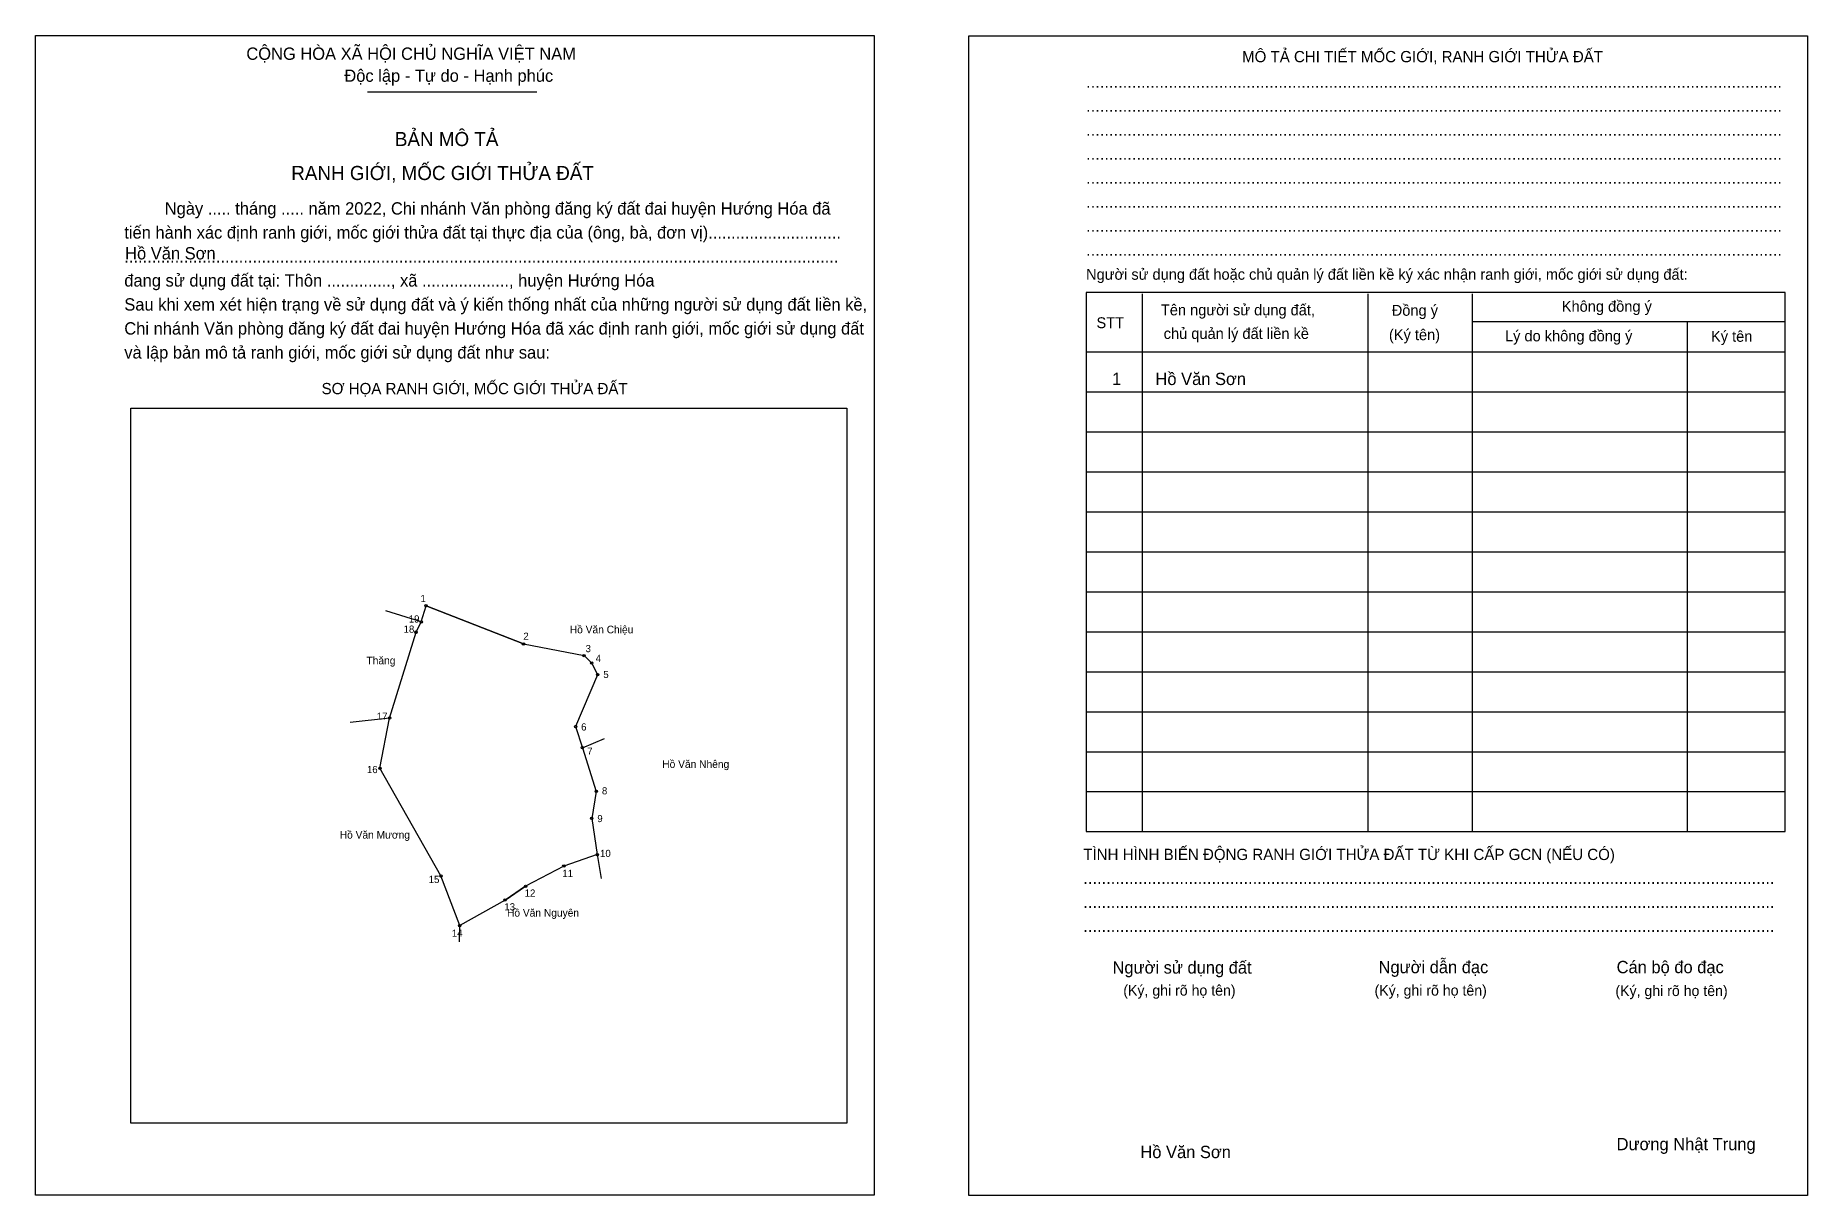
# Model space of a CAD drawing. Extents: x 548898 to 549455, y 1836810 to 1837175.
import ezdxf

# ---------------------------------------------------------------- set-up
doc = ezdxf.new("R2010")
doc.units = 0
for name, color, linetype in [('Level 1', 7, 'Continuous'), ('Level 10', 7, 'Continuous'), ('Level 11', 7, 'Continuous'), ('Level 12', 7, 'Continuous'), ('Level 2', 7, 'Continuous'), ('Level 25', 7, 'Continuous'), ('Level 27', 7, 'Continuous'), ('Level 52', 7, 'Continuous'), ('Level 55', 7, 'Continuous'), ('Level 6', 7, 'Continuous'), ('Level 9', 7, 'Continuous')]:
    doc.layers.add(name, color=color, linetype=linetype)

msp = doc.modelspace()

# ---------------------------------------------------------------- linework, layer by layer
at = {"layer": 'Level 1'}
for p, q in [((548897.94, 1837175.4), (548897.94, 1837175.4)), ((549191.45, 1837175.27), (549191.45, 1837175.27)), ((549002.33, 1837157.66), (549055.68, 1837157.66)), ((549245.99, 1837094.11), (549245.99, 1836924.88)), ((549316.95, 1837094.11), (549316.95, 1836924.88)), ((549349.79, 1837094.11), (549349.79, 1836924.88)), ((549349.79, 1837085.43), (549448.19, 1837085.43)), ((549417.36, 1837085.43), (549417.36, 1836924.88)), ((549228.37, 1837075.87), (549448.19, 1837075.87)), ((549228.37, 1837063.29), (549448.19, 1837063.29)), ((548927.9, 1837058.13), (548927.9, 1837058.13)), ((549228.37, 1837050.7), (549448.19, 1837050.7)), ((549228.37, 1837038.12), (549448.19, 1837038.12)), ((549228.37, 1837025.54), (549448.19, 1837025.54)), ((549228.37, 1837012.96), (549448.19, 1837012.96)), ((549228.37, 1837000.37), (549448.19, 1837000.37)), ((549228.37, 1836987.79), (549448.19, 1836987.79)), ((549228.37, 1836975.21), (549448.19, 1836975.21)), ((549228.37, 1836962.63), (549448.19, 1836962.63)), ((549228.37, 1836950.04), (549448.19, 1836950.04)), ((549228.37, 1836937.46), (549448.19, 1836937.46)), ((549153.13, 1836833.15), (549153.13, 1836833.15)), ((549161.76, 1836810.5), (549161.76, 1836810.5)), ((549455.27, 1836810.38), (549455.27, 1836810.38))]:
    msp.add_line(p, q, dxfattribs=at)
for points in [[(549448.19, 1837094.49), (549228.37, 1837094.49), (549228.37, 1836924.88), (549448.19, 1836924.88)], [(548927.9, 1837058.13), (549153.13, 1837058.13), (549153.13, 1836833.15), (548927.9, 1836833.15)]]:
    msp.add_lwpolyline(points, close=True, dxfattribs=at)
at = {"layer": 'Level 10'}
for p, q in [((549019.3, 1836990.87), (549008.1, 1836994.31)), ((549009.34, 1836960.6), (548996.95, 1836959.25)), ((549031.33, 1836890.26), (549031.37, 1836895.31))]:
    msp.add_line(p, q, dxfattribs=at)
msp.add_lwpolyline([(549009.34, 1836960.6), (549017.64, 1836987.64), (549019.3, 1836990.87), (549020.79, 1836995.97), (549051.44, 1836983.96), (549070.49, 1836980.25), (549072.88, 1836977.91), (549074.75, 1836974.25), (549067.82, 1836957.95), (549069.95, 1836951.27), (549074.33, 1836937.55), (549072.91, 1836929.03), (549074.64, 1836917.64), (549064.13, 1836914.05), (549052.1, 1836907.71), (549045.63, 1836903.36), (549031.37, 1836895.31), (549025.45, 1836910.93), (549006.28, 1836944.83)], close=True, dxfattribs=at)
at = {"layer": 'Level 11'}
for centre in [(549020.79, 1836995.97), (549017.64, 1836987.64), (549019.3, 1836990.87), (549051.44, 1836983.96), (549070.49, 1836980.25), (549072.88, 1836977.91), (549074.75, 1836974.25), (549009.34, 1836960.6), (549009.34, 1836960.6), (549067.82, 1836957.95), (549069.95, 1836951.27), (549006.28, 1836944.83), (549074.33, 1836937.55), (549072.91, 1836929.03), (549074.64, 1836917.64), (549025.45, 1836910.93), (549064.13, 1836914.05), (549045.63, 1836903.36), (549052.1, 1836907.71), (549031.37, 1836895.31)]:
    msp.add_circle(centre, 0.377, dxfattribs=at)
at = {"layer": 'Level 2'}
for points in [[(548897.94, 1837175.4), (549161.76, 1837175.4), (549161.76, 1836810.5), (548897.94, 1836810.5)], [(549191.46, 1837175.27), (549455.27, 1837175.27), (549455.27, 1836810.38), (549191.46, 1836810.38)]]:
    msp.add_lwpolyline(points, close=True, dxfattribs=at)
at = {"layer": 'Level 25'}
for p, q in [((549051.44, 1836983.96), (549020.79, 1836995.97)), ((549074.64, 1836917.64), (549064.13, 1836914.05)), ((549045.63, 1836903.36), (549052.1, 1836907.71))]:
    msp.add_line(p, q, dxfattribs=at)
at = {"layer": 'Level 27'}
for p, q in [((549069.95, 1836951.27), (549076.93, 1836954.16)), ((549074.64, 1836917.64), (549075.88, 1836910.19))]:
    msp.add_line(p, q, dxfattribs=at)

# ---------------------------------------------------------------- texts
at = {"layer": 'Level 1'}
for s, height, p in [('CỘNG HÒA XÃ HỘI CHỦ NGHĨA VIỆT NAM', 3.8752, (548964.27, 1837167.72)), ('MÔ TẢ CHI TIẾT MỐC GIỚI, RANH GIỚI THỬA ĐẤT', 3.543, (549277.43, 1837166.96)), ('Độc lập - Tự do - Hạnh phúc', 3.8752, (548995.09, 1837160.8)), ('........................................................................................................................................................', 3.87519, (549228.37, 1837158.91)), ('........................................................................................................................................................', 3.87519, (549228.37, 1837151.36)), ('BẢN MÔ TẢ', 4.429, (549010.98, 1837140.59)), ('........................................................................................................................................................', 3.87519, (549228.37, 1837143.81)), ('RANH GIỚI, MỐC GIỚI THỬA ĐẤT', 4.4293, (548978.4, 1837129.9)), ('........................................................................................................................................................', 3.87519, (549228.37, 1837136.26)), ('........................................................................................................................................................', 3.87519, (549228.37, 1837128.72)), ('Ngày ..... tháng ..... năm 2022, Chi nhánh Văn phòng đăng ký đất đai huyện Hướng Hóa đã', 3.8752, (548938.6, 1837119.03)), ('........................................................................................................................................................', 3.87519, (549228.37, 1837121.17)), ('tiến hành xác định ranh giới, mốc giới thửa đất tại thực địa của (ông, bà, đơn vị).............................', 3.87519, (548925.89, 1837111.48)), ('........................................................................................................................................................', 3.87519, (549228.37, 1837113.62)), ('............................................................................................................................................................', 3.87519, (548925.89, 1837103.93)), ('........................................................................................................................................................', 3.87519, (549228.37, 1837106.07)), ('đang sử dụng đất tại: Thôn .............., xã ..................., huyện Hướng Hóa', 3.8752, (548925.89, 1837096.38)), ('Người sử dụng đất hoặc chủ quản lý đất liền kề ký xác nhận ranh giới, mốc giới sử dụng đất:', 3.4327, (549228.37, 1837098.52)), ('Sau khi xem xét hiện trạng về sử dụng đất và ý kiến thống nhất của những người sử dụng đất liền kề,', 3.8752, (548925.89, 1837088.83)), ('Tên người sử dụng đất,', 3.4327, (549251.9, 1837087.32)), ('Đồng ý', 3.433, (549324.5, 1837087.19)), ('Không đồng ý', 3.4327, (549377.98, 1837088.45)), ('Chi nhánh Văn phòng đăng ký đất đai huyện Hướng Hóa đã xác định ranh giới, mốc giới sử dụng đất', 3.8752, (548925.89, 1837081.28)), ('STT', 3.433, (549231.64, 1837083.29)), ('chủ quản lý đất liền kề', 3.4327, (549252.78, 1837079.9)), ('(Ký tên)', 3.433, (549323.62, 1837079.52)), ('Lý do không đồng ý', 3.4327, (549360.11, 1837079.14)), ('Ký tên', 3.433, (549424.91, 1837079.01)), ('và lập bản mô tả ranh giới, mốc giới sử dụng đất như sau:', 3.8752, (548925.89, 1837073.73)), ('SƠ HỌA RANH GIỚI, MỐC GIỚI THỬA ĐẤT', 3.543, (548987.93, 1837062.52)), ('TÌNH HÌNH BIẾN ĐỘNG RANH GIỚI THỬA ĐẤT TỪ KHI CẤP GCN (NẾU CÓ)', 3.543, (549227.49, 1836915.95)), ('.......................................................................................................................................................', 3.87519, (549227.49, 1836908.4)), ('.......................................................................................................................................................', 3.87519, (549227.49, 1836900.85)), ('.......................................................................................................................................................', 3.87519, (549227.49, 1836893.3)), ('Người sử dụng đất', 3.8752, (549236.68, 1836880.21)), ('Người dẫn đạc', 3.8752, (549320.35, 1836880.34)), ('Cán bộ đo đạc', 3.8752, (549395.22, 1836880.34)), ('(Ký, ghi rõ họ tên)', 3.3218, (549240.07, 1836873.29)), ('(Ký, ghi rõ họ tên)', 3.3218, (549319.09, 1836873.29)), ('(Ký, ghi rõ họ tên)', 3.3218, (549394.84, 1836873.16)), ('Dương Nhật Trung', 3.8752, (549395.22, 1836824.65))]:
    msp.add_text(s, height=height, dxfattribs=at).set_placement(p)
at = {"layer": 'Level 12'}
for s, p in [('Hồ Văn Chiệu', (549066, 1836987.28)), ('Thăng', (549002.06, 1836977.53)), ('Hồ Văn Nhêng', (549095.08, 1836944.94)), ('Hồ Văn Mương', (548993.64, 1836922.69)), ('Hồ Văn Nguyên', (549046.25, 1836898.15))]:
    msp.add_text(s, height=2.4, dxfattribs=at).set_placement(p)
at = {"layer": 'Level 52'}
for s, height, p in [('1', 3.88, (549236.54, 1837065.4)), ('Hồ Văn Sơn', 3.875, (549250.19, 1837065.4))]:
    msp.add_text(s, height=height, dxfattribs=at).set_placement(p)
at = {"layer": 'Level 55'}
for s, p in [('1', (549020.72, 1836995.97)), ('18', (549017.46, 1836987.64)), ('19', (549019.12, 1836990.87)), ('2', (549051.35, 1836983.96)), ('3', (549070.41, 1836980.25)), ('4', (549072.79, 1836977.91)), ('5', (549074.67, 1836974.25)), ('17', (549009.16, 1836960.6)), ('6', (549067.73, 1836957.95)), ('7', (549069.87, 1836951.27)), ('16', (549006.1, 1836944.83)), ('8', (549074.25, 1836937.55)), ('9', (549072.82, 1836929.03)), ('10', (549074.46, 1836917.64)), ('15', (549025.28, 1836910.93)), ('11', (549063.97, 1836914.05)), ('13', (549045.46, 1836903.36)), ('12', (549051.92, 1836907.71)), ('14', (549031.19, 1836895.31))]:
    msp.add_text(s, height=0.252, dxfattribs=at).set_placement(p)
at = {"layer": 'Level 6'}
for p in [(548926.15, 1837104.93), (549245.45, 1836822.16)]:
    msp.add_text('Hồ Văn Sơn', height=3.875, dxfattribs=at).set_placement(p)
at = {"layer": 'Level 9'}
for s, height, p in [('1', 2.26, (549019.05, 1836997.1)), ('19', 2.265, (549015.36, 1836990.67)), ('18', 2.265, (549013.73, 1836987.46)), ('2', 2.26, (549051.38, 1836985.24)), ('3', 2.26, (549070.96, 1836981.35)), ('4', 2.26, (549074.13, 1836978.27)), ('5', 2.26, (549076.54, 1836973.21)), ('17', 2.265, (549005.3, 1836960.08)), ('6', 2.26, (549069.56, 1836956.7)), ('7', 2.26, (549071.47, 1836949.08)), ('16', 2.265, (549002.19, 1836943.29)), ('8', 2.26, (549076.1, 1836936.6)), ('9', 2.26, (549074.66, 1836927.88)), ('10', 2.265, (549075.51, 1836916.9)), ('15', 2.265, (549021.61, 1836908.73)), ('11', 2.265, (549063.66, 1836910.61)), ('12', 2.265, (549051.79, 1836904.42)), ('13', 2.265, (549045.42, 1836900.09)), ('14', 2.265, (549028.9, 1836891.81))]:
    msp.add_text(s, height=height, dxfattribs=at).set_placement(p)

doc.saveas('drawing.dxf')
